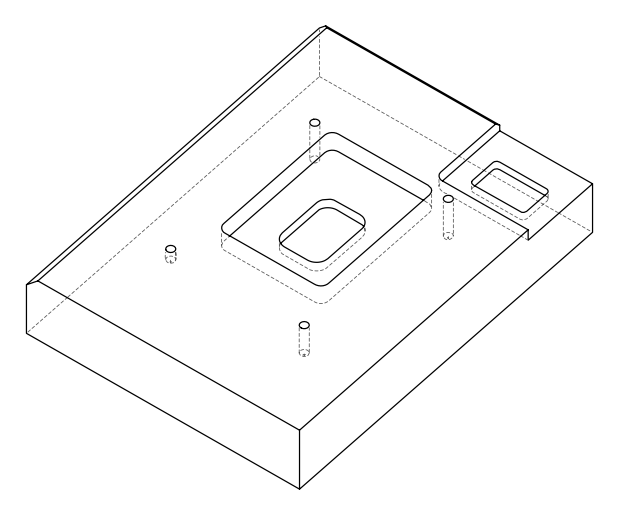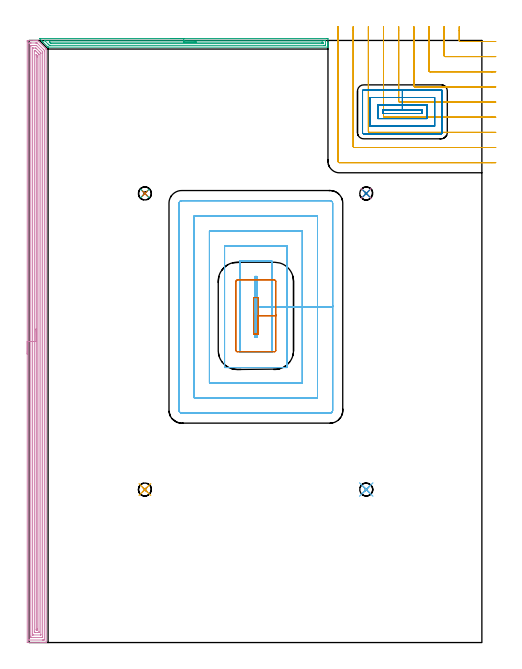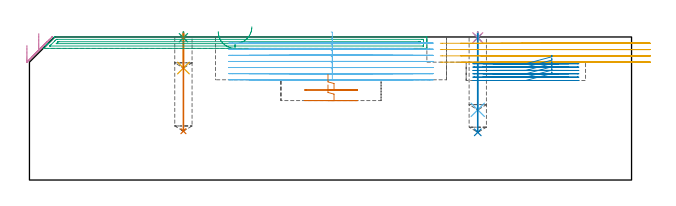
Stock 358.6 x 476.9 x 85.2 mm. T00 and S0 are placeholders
(PLAN: 14 operations, 5 tool changes, 78.4 min)
(1 SPOT_DRILL | STEP1POCKET | NXT0321_9005460120000 | 0.03 min | 1 mm3)
(2 SPOT_DRILL_1 | STEP1POCKET_1 | NXT0321_9005460120000 | 0.03 min | 1 mm3)
(3 SPOT_DRILL_2 | STEP1POCKET_2 | NXT0321_9005460120000 | 0.03 min | 1 mm3)
(4 SPOT_DRILL_3 | STEP1POCKET_3 | NXT0321_9005460120000 | 0.03 min | 1 mm3)
(5 DRILL_BLIND_HOLE_INTO_CENTER | STEP1POCKET | UGT0301_216 | 0.08 min | 1361 mm3)
(6 DRILL_BLIND_HOLE_INTO_CENTER_1 | STEP1POCKET_1 | UGT0301_216 | 0.18 min | 3424 mm3)
(7 DRILL_BLIND_HOLE_INTO_CENTER_2 | STEP1POCKET_2 | UGT0301_216 | 0.23 min | 4476 mm3)
(8 DRILL_BLIND_HOLE_INTO_CENTER_3 | STEP1POCKET_3 | UGT0301_216 | 0.24 min | 4535 mm3)
(9 AREA_MILL | FG_CHAMFER_SURFACE | UGT0205_001 | 5.59 min | 5482 mm3)
(10 AREA_MILL_1 | FG_CHAMFER_SURFACE_1 | UGT0205_001 | 23.04 min | 53444 mm3)
(11 MILL_CORNER_NOTCH_RECTANGULAR | CORNER_NOTCH_RECTANGULAR | UGT0201_008 | Follow Part, ap 4, ae 75% | 10.74 min | 191273 mm3)
(12 MILL_RECTANGULAR_POCKET | POCKET_RECTANGULAR_STRAIGHT | UGT0201_008 | Follow Part, ap 4, ae 75% | 30.09 min | 644226 mm3)
(13 MILL_RECTANGULAR_POCKET_1 | POCKET_RECTANGULAR_STRAIGHT_1 | UGT0201_006 | Follow Part, ap 7, ae 75% | 1.32 min | 60399 mm3)
(14 MILL_RECTANGULAR_POCKET_2 | POCKET_RECTANGULAR_STRAIGHT_2 | NXT0201_009 | Follow Part, ap 2, ae 75% | 6.79 min | 32891 mm3)
(TOOL NXT0321_9005460120000 | NC Spot Drill, 142deg, 12mm, Carbide, Uncoated | D12 PA142 FL30 Z2)
(TOOL UGT0301_216 | Twist Drill 10.3 mm | D10.3 PA118 FL82 Z2)
(TOOL UGT0205_001 | Chamfer Mill 20 x 3 x 45 deg. | D20 FL50 Z2)
(TOOL UGT0201_008 | End Mill 16 mm | D16 FL32 Z4)
(TOOL UGT0201_006 | End Mill 28 mm | D28 FL25 Z2)
(TOOL NXT0201_009 | ENDMILL 8mm [2P460-0800-NA 1630] | D8 FL26 Z6)
(OP 1 SPOT_DRILL)
G17 G21 G94 G90
T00 M6
G54
G17 G0 G90 X91.7 Y121.2 S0 M3
G43 Z95.2 H0
G94 G81 G98 Z84.757 F250. R88.2
G80
M5
M2
(OP 2 SPOT_DRILL_1)
G17 G21 G94 G90
T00 M6
G54
G17 G0 G90 X267. Y121.2 S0 M3
G43 Z95.2 H0
G94 G81 G98 Z84.757 F250. R88.2
G80
M5
M2
(OP 3 SPOT_DRILL_2)
G17 G21 G94 G90
T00 M6
G54
G17 G0 G90 X91.7 Y355.7 S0 M3
G43 Z95.2 H0
G94 G81 G98 Z84.757 F250. R88.2
G80
M5
M2
(OP 4 SPOT_DRILL_3)
G17 G21 G94 G90
T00 M6
G54
G17 G0 G90 X267. Y355.7 S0 M3
G43 Z95.2 H0
G94 G81 G98 Z84.757 F250. R88.2
G80
M5
M2
(OP 5 DRILL_BLIND_HOLE_INTO_CENTER)
G17 G21 G94 G90
T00 M6
G54
G17 G0 G90 X91.7 Y121.2 S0 M3
G43 Z95.2 H0
G94 G81 G98 Z66.7 F250. R87.2
G80
M5
M2
(OP 6 DRILL_BLIND_HOLE_INTO_CENTER_1)
G17 G21 G94 G90
T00 M6
G54
G17 G0 G90 X267. Y121.2 S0 M3
G43 Z95.2 H0
G94 G81 G98 Z41.8 F250. R87.2
G80
M5
M2
(OP 7 DRILL_BLIND_HOLE_INTO_CENTER_2)
G17 G21 G94 G90
T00 M6
G54
G17 G0 G90 X91.7 Y355.7 S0 M3
G43 Z95.2 H0
G94 G81 G98 Z29.1 F250. R87.2
G80
M5
M2
(OP 8 DRILL_BLIND_HOLE_INTO_CENTER_3)
G17 G21 G94 G90
T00 M6
G54
G17 G0 G90 X267. Y355.7 S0 M3
G43 Z95.2 H0
G94 G81 G98 Z28.4 F250. R87.2
G80
M5
M2
(OP 9 AREA_MILL)
G17 G21 G94 G90
T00 M6
G54
G17 G0 G90 X112.45 Y478.4 S1061 M3
G43 Z95.2 H0
Z88.4
G94 G1 X112.488 Z87.528 F250.
X112.602 Z86.664
X112.791 Z85.812
X113.053 Z84.98
X113.387 Z84.174
X113.79 Z83.4
X114.258 Z82.664
X114.789 Z81.972
X115.379 Z81.329
X116.022 Z80.74
X116.714 Z80.209
X117.45 Z79.74
X118.224 Z79.337
X119.03 Z79.003
X119.862 Z78.741
X120.713 Z78.552
X121.578 Z78.438
X122.45 Z78.4
X236.109
X236.455 Y478.397 Z78.401
X236.69 Y478.392 Z78.404
X236.7 Y478.058 Z78.738
Y475.437 Z81.358
Y474.848 Z81.949
Y474.563 Z82.234
Y473.975 Z82.822
Y473.69 Z83.106
Y473.119 Z83.68
Y472.816 Z83.983
Y471.823 Z84.976
X236.698 Y471.71 Z85.082
X236.69 Y471.602 Z85.188
X236.554 Y471.6 Z85.2
X15.031
X15.005 Y471.606 Z85.192
X14.985 Y471.615 Z85.183
X14.895 Y471.704 Z85.095
X14.657 Y471.942 Z84.856
X11.298 Y475.3 Z81.497
X11.161 Y475.437 Z81.359
X11.02 Y475.579 Z81.219
X10.87 Y475.729 Z81.069
X10.724 Y475.874 Z80.922
X10.574 Y476.025 Z80.773
X10.442 Y476.157 Z80.641
X10.287 Y476.31 Z80.484
X10.128 Y476.471 Z80.327
X10.014 Y476.585 Z80.213
X9.85 Y476.747 Z80.047
X9.683 Y476.916 Z79.882
X8.208 Y478.392 Z78.406
X8.304 Y478.399 Z78.401
X8.345 Y478.4 Z78.4
X122.45
Y476.986 Z79.814
X234.326 Y476.985 Z79.815
X234.53 Y476.984 Z79.816
X234.66 Y476.98 Z79.82
X234.686 Y476.979 Z79.821
X234.691 Y476.964 Z79.836
X234.695 Y476.942 Z79.858
X234.699 Y476.818 Z79.982
X234.7 Y473.323 Z83.477
X234.699 Y473.201 Z83.599
X234.695 Y473.103 Z83.697
X234.69 Y473.039 Z83.761
X234.684 Y473.02 Z83.78
X234.669
X234.326 Y473.016 Z83.784
X234.123 Y473.014 Z83.786
X233.434
X16.612
X16.267 Y473.017 Z83.783
X16.096 Y473.019 Z83.781
X16.056 Y473.021 Z83.779
X16.012 Y473.049 Z83.751
X15.923 Y473.131 Z83.669
X15.361 Y473.69 Z83.11
X15.031 Y474.018 Z82.782
X12.74 Y476.31 Z80.49
X12.357 Y476.696 Z80.104
X12.126 Y476.935 Z79.865
X12.09 Y476.979 Z79.821
X12.168 Y476.981 Z79.819
X12.357 Y476.984 Z79.816
X12.56 Y476.985 Z79.815
X122.45 Y476.986 Z79.814
Y475.572 Z81.228
X231.651 Y475.571 Z81.229
X232.407 Y475.57 Z81.23
X232.543 Y475.568 Z81.232
X232.671 Y475.565 Z81.235
X232.69 Y475.437 Z81.363
X232.696 Y475.287 Z81.513
X232.699 Y474.563 Z82.237
X232.697 Y474.486 Z82.314
X232.693 Y474.448 Z82.352
X232.69 Y474.435 Z82.365
X232.676 Y474.433 Z82.367
X232.543 Y474.431 Z82.369
X231.789 Y474.429 Z82.372
X231.651 Y474.428
X17.568 Y474.429 Z82.371
X17.293 Y474.432 Z82.368
X17.111 Y474.435 Z82.365
X17.07 Y474.44 Z82.36
X17.058 Y474.448 Z82.352
X17.032 Y474.47 Z82.33
X16.936 Y474.563 Z82.237
X16.814 Y474.685 Z82.115
X16.069 Y475.437 Z81.363
X15.966 Y475.545 Z81.255
X15.951 Y475.565 Z81.235
X16.081 Y475.567 Z81.233
X16.264 Y475.57 Z81.23
X16.539 Y475.571 Z81.229
X16.677 Y475.572 Z81.228
X122.45
X123.322 Z81.267
X124.186 Z81.38
X125.038 Z81.569
X125.87 Z81.832
X126.676 Z82.165
X127.45 Z82.568
X128.186 Z83.037
X128.878 Z83.568
X129.521 Z84.157
X130.11 Z84.801
X130.641 Z85.493
X131.11 Z86.228
X131.513 Z87.002
X131.847 Z87.808
X132.109 Z88.64
X132.298 Z89.492
X132.412 Z90.357
X132.45 Z91.228
G0 Z95.2
M5
M2
(OP 10 AREA_MILL_1)
G17 G21 G94 G90
T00 M6
G54
G17 G0 G90 X-1.5 Y228.45 S1061 M3
G43 Z95.2 H0
Z80.2
G94 G1 Y228.488 Z79.328 F250.
Y228.602 Z78.463
Y228.791 Z77.612
Y229.053 Z76.78
Y229.387 Z75.974
Y229.79 Z75.2
Y230.259 Z74.464
Y230.79 Z73.772
Y231.379 Z73.129
Y232.022 Z72.54
Y232.714 Z72.008
Y233.45 Z71.54
Y234.224 Z71.137
Y235.03 Z70.803
Y235.862 Z70.541
Y236.714 Z70.352
Y237.579 Z70.238
Y238.45 Z70.2
Y475.834
X-1.499 Y476.272 Z70.201
X-1.495 Y476.723 Z70.203
X-1.492 Y476.89 Z70.206
X-1.051 Y476.9 Z70.647
X3.356 Z75.051
X4.762 Z76.458
X5.119 Z76.814
X5.833 Z77.532
X6.524 Z78.224
X6.703 Z78.395
X6.853 Y476.748 Z78.552
X6.881 Y476.719 Z78.581
X13.491 Y470.11 Z85.189
X13.496 Y470.103 Z85.194
X13.497 Y470.098 Z85.195
X13.5 Y470.013 Z85.2
Y0.181
X13.497 Y0.007 Z85.188
Y0.006 Z85.187
X13.136 Y0. Z84.836
X12.883 Z84.583
X12.169 Z83.864
X10.931 Z82.628
X9.525 Z81.221
X-1.314 Y0.001 Z70.384
X-1.492 Y0.01 Z70.206
X-1.499 Y0.189 Z70.199
X-1.5 Y238.45 Z70.2
X-0.086 Z71.614
X-0.085 Y474.399 Z71.615
X-0.084 Y474.484 Z71.616
X-0.079 Y474.879 Z71.621
X0.308 Y474.894 Z72.008
X0.712 Y474.898 Z72.412
X1.183 Y474.9 Z72.883
X1.593 Z73.293
X5.119 Z76.819
X5.59 Z77.29
X6. Y474.897 Z77.7
X6.137 Y474.894 Z77.837
X6.244 Y474.89 Z77.944
X6.327 Y474.811 Z78.027
X6.665 Y474.484 Z78.365
X11.288 Y469.862 Z82.988
X12.025 Y469.119 Z83.725
X12.075 Y469.064 Z83.775
X12.079 Y469.017 Z83.779
X12.082 Y468.917 Z83.782
X12.085 Y468.715 Z83.785
X12.086 Y468.31 Z83.786
X12.085 Y2.501 Z83.785
X12.084 Y2.416 Z83.784
X12.079 Y2.021 Z83.779
X11.692 Y2.006 Z83.392
X11.288 Y2.002 Z82.988
X10.817 Y2. Z82.517
X10.407 Z82.107
X0.014 Y2.001 Z71.714
X-0.02 Y2.002 Z71.68
X-0.055 Y2.006 Z71.645
X-0.078 Y2.009 Z71.622
X-0.079 Y2.037 Z71.621
X-0.085 Y2.331 Z71.615
X-0.086 Y238.45 Z71.614
X1.328 Z73.028
X1.329 Y472.07 Z73.029
X1.331 Y472.696 Z73.031
X1.333 Y472.83 Z73.033
X1.335 Y472.888 Z73.035
X1.397 Y472.895 Z73.097
X1.593 Y472.897 Z73.293
X2.273 Y472.9 Z73.973
X4.036 Z75.736
X4.918 Z76.618
X5.119 Y472.898 Z76.819
X5.808 Y472.89 Z77.508
X6. Y472.701 Z77.7
X10.475 Y468.225 Z82.175
X10.544 Y468.15 Z82.244
X10.665 Y468.019 Z82.365
X10.667 Y467.961 Z82.367
X10.671 Y467.331 Z82.371
Y467.063
Y4.83
X10.669 Y4.204 Z82.369
X10.667 Y4.07 Z82.367
X10.665 Y4.012 Z82.365
X10.603 Y4.005 Z82.303
X10.407 Y4.003 Z82.107
X9.727 Y4. Z81.427
X1.794 Z73.494
X1.593 Y4.003 Z73.293
X1.392 Y4.008 Z73.092
X1.34 Y4.01 Z73.04
X1.335 Y4.045 Z73.035
X1.332 Y4.115 Z73.032
X1.33 Y4.204 Z73.03
X1.329 Y4.473 Z73.029
X1.328 Y5.098 Z73.028
Y238.45
X2.743 Z74.443
Y470.635
X2.745 Y470.843 Z74.445
X2.747 Y470.878 Z74.447
X2.749 Y470.889 Z74.449
X2.756 Y470.892 Z74.456
X2.81 Y470.897 Z74.51
X2.919 Y470.899 Z74.619
X3.356 Y470.9 Z75.056
X5.126 Z76.826
X5.342 Y470.89 Z77.042
X5.766 Y470.478 Z77.466
X6. Y470.25 Z77.7
X8.026 Y468.225 Z79.726
X8.644 Y467.607 Z80.344
X8.917 Y467.331 Z80.617
X9.2 Y467.039 Z80.9
X9.251 Y466.976 Z80.951
X9.253 Y466.942 Z80.953
X9.255 Y466.865 Z80.955
X9.257 Y466.709 Z80.957
Y6.265
X9.255 Y6.057 Z80.955
X9.253 Y6.022 Z80.953
X9.25 Y6.011 Z80.95
X9.244 Y6.008 Z80.944
X9.19 Y6.003 Z80.89
X9.081 Y6.001 Z80.781
X3.356 Y6. Z75.056
X2.919 Y6.003 Z74.619
X2.811 Y6.006 Z74.511
X2.759 Y6.01 Z74.459
X2.749 Y6.018 Z74.449
X2.747 Y6.036 Z74.447
X2.745 Y6.14 Z74.445
X2.743 Y6.615 Z74.443
Y6.887
Y238.45
X4.157 Z75.857
Y468.389
X4.159 Y468.552 Z75.859
X4.164 Y468.874 Z75.864
X4.178 Y468.891 Z75.878
X4.196 Y468.894 Z75.896
X4.237 Y468.897 Z75.937
X4.455 Y468.899 Z76.155
X4.786 Y468.893 Z76.486
X4.868 Y468.89 Z76.568
X4.912 Y468.877 Z76.612
X4.966 Y468.827 Z76.666
X5.119 Y468.68 Z76.819
X5.576 Y468.225 Z77.276
X6. Y467.802 Z77.7
X6.881 Y466.921 Z78.581
X7.364 Y466.437 Z79.064
X7.763 Y466.036 Z79.463
X7.82 Y465.973 Z79.52
X7.832 Y465.958 Z79.532
X7.836 Y465.896 Z79.536
X7.84 Y465.788 Z79.54
X7.843 Y465.625 Z79.543
Y465.543
Y8.511
X7.841 Y8.348 Z79.541
X7.836 Y8.026 Z79.536
X7.822 Y8.009 Z79.522
X7.804 Y8.006 Z79.504
X7.763 Y8.003 Z79.463
X7.546 Y8. Z79.246
X6.881 Z78.581
X4.902 Z76.602
X4.237 Y8.003 Z75.937
X4.193 Y8.005 Z75.893
X4.171 Y8.009 Z75.871
X4.164 Y8.015 Z75.864
X4.162 Y8.103 Z75.862
X4.158 Y8.43 Z75.858
X4.157 Y8.756 Z75.857
Y238.45
X5.571 Z77.271
Y465.084
X5.574 Y465.543 Z77.274
X5.576 Y465.729 Z77.276
X5.577 Y465.754 Z77.277
X5.637 Y465.703 Z77.337
X5.806 Y465.543 Z77.506
X6. Y465.349 Z77.7
X6.345 Y464.995 Z78.045
X6.422 Y464.905 Z78.122
X6.425 Y464.794 Z78.125
X6.427 Y464.649 Z78.127
X6.429 Y464.214 Z78.129
Y463.755
Y10.922
X6.427 Y10.463 Z78.127
X6.423 Y10.034 Z78.123
X6.421 Y10.01 Z78.121
X6.399 Y10.007 Z78.099
X6.342 Y10.003 Z78.042
X6.228 Y10.001 Z77.928
X6. Y10. Z77.7
X5.574 Y10.001 Z77.274
X5.572 Y10.002 Z77.272
Y10.003
X5.571 Y238.45 Z77.271
Y239.322 Z77.309
Y240.187 Z77.423
Y241.038 Z77.612
Y241.87 Z77.874
Y242.676 Z78.208
Y243.45 Z78.611
Y244.186 Z79.08
Y244.878 Z79.611
Y245.521 Z80.2
Y246.111 Z80.843
Y246.642 Z81.535
Y247.11 Z82.271
Y247.513 Z83.045
Y247.847 Z83.851
Y248.109 Z84.683
Y248.298 Z85.535
Y248.412 Z86.399
Y248.45 Z87.271
G0 Z95.2
M5
M2
(OP 11 MILL_CORNER_NOTCH_RECTANGULAR)
G17 G21 G94 G90
T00 M6
G54
G17 G0 G90 X340.7 Y487.9 S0 M3
G43 Z95.2 H0
Z81.45
G94 G1 Y484.9 F250.
Y476.893 F500.
G3 X341.493 Y476.1 R0.8
G1 X366.6
X369.6 F250.
G0 Z95.2
X328.7 Y487.9
Z81.45
G1 Y484.9
Y464.893 F500.
G3 X329.493 Y464.1 R0.8
G1 X366.6
X369.6 F250.
G0 Z95.2
X316.7 Y487.9
Z81.45
G1 Y484.9
Y452.894 F500.
G3 X317.494 Y452.1 R0.8
G1 X366.6
X369.6 F250.
G0 Z95.2
X304.7 Y487.9
Z81.45
G1 Y484.9
Y440.894 F500.
G3 X305.494 Y440.1 R0.8
G1 X366.6
X369.6 F250.
G0 Z95.2
X292.7 Y487.9
Z81.45
G1 Y484.9
Y428.895 F500.
G3 X293.495 Y428.1 R0.8
G1 X366.6
X369.6 F250.
G0 Z95.2
X280.7 Y487.9
Z81.45
G1 Y484.9
Y416.895 F500.
G3 X281.495 Y416.1 R0.8
G1 X366.6
X369.6 F250.
G0 Z95.2
X268.7 Y487.9
Z81.45
G1 Y484.9
Y404.895 F500.
G3 X269.495 Y404.1 R0.8
G1 X366.6
X369.6 F250.
G0 Z95.2
X256.7 Y487.9
Z81.45
G1 Y484.9
Y392.895 F500.
G3 X257.495 Y392.1 R0.8
G1 X366.6
X369.6 F250.
G0 Z95.2
X244.7 Y487.9
Z81.45
G1 Y484.9
Y381.2 F500.
G3 X245.8 Y380.1 R1.1
G1 X366.6
X369.6 F250.
G0 Z95.2
X340.7 Y487.9
Z77.7
G1 Y484.9
Y476.893 F500.
G3 X341.493 Y476.1 R0.8
G1 X366.6
X369.6 F250.
G0 Z95.2
X328.7 Y487.9
Z77.7
G1 Y484.9
Y464.893 F500.
G3 X329.493 Y464.1 R0.8
G1 X366.6
X369.6 F250.
G0 Z95.2
X316.7 Y487.9
Z77.7
G1 Y484.9
Y452.894 F500.
G3 X317.494 Y452.1 R0.8
G1 X366.6
X369.6 F250.
G0 Z95.2
X304.7 Y487.9
Z77.7
G1 Y484.9
Y440.894 F500.
G3 X305.494 Y440.1 R0.8
G1 X366.6
X369.6 F250.
G0 Z95.2
X292.7 Y487.9
Z77.7
G1 Y484.9
Y428.895 F500.
G3 X293.495 Y428.1 R0.8
G1 X366.6
X369.6 F250.
G0 Z95.2
X280.7 Y487.9
Z77.7
G1 Y484.9
Y416.895 F500.
G3 X281.495 Y416.1 R0.8
G1 X366.6
X369.6 F250.
G0 Z95.2
X268.7 Y487.9
Z77.7
G1 Y484.9
Y404.895 F500.
G3 X269.495 Y404.1 R0.8
G1 X366.6
X369.6 F250.
G0 Z95.2
X256.7 Y487.9
Z77.7
G1 Y484.9
Y392.895 F500.
G3 X257.495 Y392.1 R0.8
G1 X366.6
X369.6 F250.
G0 Z95.2
X244.7 Y487.9
Z77.7
G1 Y484.9
Y381.2 F500.
G3 X245.8 Y380.1 R1.1
G1 X366.6
X369.6 F250.
G0 Z95.2
X340.7 Y487.9
Z73.95
G1 Y484.9
Y476.893 F500.
G3 X341.493 Y476.1 R0.8
G1 X366.6
X369.6 F250.
G0 Z95.2
X328.7 Y487.9
Z73.95
G1 Y484.9
Y464.893 F500.
G3 X329.493 Y464.1 R0.8
G1 X366.6
X369.6 F250.
G0 Z95.2
X316.7 Y487.9
Z73.95
G1 Y484.9
Y452.894 F500.
G3 X317.494 Y452.1 R0.8
G1 X366.6
X369.6 F250.
G0 Z95.2
X304.7 Y487.9
Z73.95
G1 Y484.9
Y440.894 F500.
G3 X305.494 Y440.1 R0.8
G1 X366.6
X369.6 F250.
G0 Z95.2
X292.7 Y487.9
Z73.95
G1 Y484.9
Y428.895 F500.
G3 X293.495 Y428.1 R0.8
G1 X366.6
X369.6 F250.
G0 Z95.2
X280.7 Y487.9
Z73.95
G1 Y484.9
Y416.895 F500.
G3 X281.495 Y416.1 R0.8
G1 X366.6
X369.6 F250.
G0 Z95.2
X268.7 Y487.9
Z73.95
G1 Y484.9
Y404.895 F500.
G3 X269.495 Y404.1 R0.8
G1 X366.6
X369.6 F250.
G0 Z95.2
X256.7 Y487.9
Z73.95
G1 Y484.9
Y392.895 F500.
G3 X257.495 Y392.1 R0.8
G1 X366.6
X369.6 F250.
G0 Z95.2
X244.7 Y487.9
Z73.95
G1 Y484.9
Y381.2 F500.
G3 X245.8 Y380.1 R1.1
G1 X366.6
X369.6 F250.
G0 Z95.2
X340.7 Y487.9
Z70.2
G1 Y484.9
Y476.893 F500.
G3 X341.493 Y476.1 R0.8
G1 X366.6
X369.6 F250.
G0 Z95.2
X328.7 Y487.9
Z70.2
G1 Y484.9
Y464.893 F500.
G3 X329.493 Y464.1 R0.8
G1 X366.6
X369.6 F250.
G0 Z95.2
X316.7 Y487.9
Z70.2
G1 Y484.9
Y452.894 F500.
G3 X317.494 Y452.1 R0.8
G1 X366.6
X369.6 F250.
G0 Z95.2
X304.7 Y487.9
Z70.2
G1 Y484.9
Y440.894 F500.
G3 X305.494 Y440.1 R0.8
G1 X366.6
X369.6 F250.
G0 Z95.2
X292.7 Y487.9
Z70.2
G1 Y484.9
Y428.895 F500.
G3 X293.495 Y428.1 R0.8
G1 X366.6
X369.6 F250.
G0 Z95.2
X280.7 Y487.9
Z70.2
G1 Y484.9
Y416.895 F500.
G3 X281.495 Y416.1 R0.8
G1 X366.6
X369.6 F250.
G0 Z95.2
X268.7 Y487.9
Z70.2
G1 Y484.9
Y404.895 F500.
G3 X269.495 Y404.1 R0.8
G1 X366.6
X369.6 F250.
G0 Z95.2
X256.7 Y487.9
Z70.2
G1 Y484.9
Y392.895 F500.
G3 X257.495 Y392.1 R0.8
G1 X366.6
X369.6 F250.
G0 Z95.2
X244.7 Y487.9
Z70.2
G1 Y484.9
Y381.2 F500.
G3 X245.8 Y380.1 R1.1
G1 X366.6
X369.6 F250.
G0 Z95.2
M5
M2
(OP 12 MILL_RECTANGULAR_POCKET)
G17 G21 G94 G90
T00 M6
G54
G17 G0 G90 X179.709 Y241.8 S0 M3
G43 Z95.2 H0
Z88.2
G94 G1 X180.4 Z88.015 F250.
Y265.9 Z81.557
Y290. F500.
X178.8
Y241.8
X180.4
Y265.9
X192.4
Y302.
X166.8
Y229.8
X192.4
Y265.9
X204.4
Y314.
X154.8
Y217.8
X204.4
Y265.9
X216.4
Y326.
X142.8
Y205.8
X216.4
Y265.9
X228.4
Y338.
X130.8
Y193.8
X228.4
Y265.9
X240.4
Y348.
G3 X238.4 Y350. R2.
G1 X120.8
G3 X118.8 Y348. R2.
G1 Y183.8
G3 X120.8 Y181.8 R2.
G1 X238.4
G3 X240.4 Y183.8 R2.
G1 Y265.9
Y266.9
G0 X179.709 Y241.8 Z84.557
G1 X180.4 Z84.372 F250.
Y265.9 Z77.914
Y290. F500.
X178.8
Y241.8
X180.4
Y265.9
X192.4
Y302.
X166.8
Y229.8
X192.4
Y265.9
X204.4
Y314.
X154.8
Y217.8
X204.4
Y265.9
X216.4
Y326.
X142.8
Y205.8
X216.4
Y265.9
X228.4
Y338.
X130.8
Y193.8
X228.4
Y265.9
X240.4
Y348.
G3 X238.4 Y350. R2.
G1 X120.8
G3 X118.8 Y348. R2.
G1 Y183.8
G3 X120.8 Y181.8 R2.
G1 X238.4
G3 X240.4 Y183.8 R2.
G1 Y265.9
Y266.9
G0 X179.709 Y241.8 Z80.914
G1 X180.4 Z80.729 F250.
Y265.9 Z74.271
Y290. F500.
X178.8
Y241.8
X180.4
Y265.9
X192.4
Y302.
X166.8
Y229.8
X192.4
Y265.9
X204.4
Y314.
X154.8
Y217.8
X204.4
Y265.9
X216.4
Y326.
X142.8
Y205.8
X216.4
Y265.9
X228.4
Y338.
X130.8
Y193.8
X228.4
Y265.9
X240.4
Y348.
G3 X238.4 Y350. R2.
G1 X120.8
G3 X118.8 Y348. R2.
G1 Y183.8
G3 X120.8 Y181.8 R2.
G1 X238.4
G3 X240.4 Y183.8 R2.
G1 Y265.9
Y266.9
G0 X179.709 Y241.8 Z77.271
G1 X180.4 Z77.086 F250.
Y265.9 Z70.629
Y290. F500.
X178.8
Y241.8
X180.4
Y265.9
X192.4
Y302.
X166.8
Y229.8
X192.4
Y265.9
X204.4
Y314.
X154.8
Y217.8
X204.4
Y265.9
X216.4
Y326.
X142.8
Y205.8
X216.4
Y265.9
X228.4
Y338.
X130.8
Y193.8
X228.4
Y265.9
X240.4
Y348.
G3 X238.4 Y350. R2.
G1 X120.8
G3 X118.8 Y348. R2.
G1 Y183.8
G3 X120.8 Y181.8 R2.
G1 X238.4
G3 X240.4 Y183.8 R2.
G1 Y265.9
Y266.9
G0 X179.709 Y241.8 Z73.629
G1 X180.4 Z73.443 F250.
Y265.9 Z66.986
Y290. F500.
X178.8
Y241.8
X180.4
Y265.9
X192.4
Y302.
X166.8
Y229.8
X192.4
Y265.9
X204.4
Y314.
X154.8
Y217.8
X204.4
Y265.9
X216.4
Y326.
X142.8
Y205.8
X216.4
Y265.9
X228.4
Y338.
X130.8
Y193.8
X228.4
Y265.9
X240.4
Y348.
G3 X238.4 Y350. R2.
G1 X120.8
G3 X118.8 Y348. R2.
G1 Y183.8
G3 X120.8 Y181.8 R2.
G1 X238.4
G3 X240.4 Y183.8 R2.
G1 Y265.9
Y266.9
G0 X179.709 Y241.8 Z69.986
G1 X180.4 Z69.8 F250.
Y265.9 Z63.343
Y290. F500.
X178.8
Y241.8
X180.4
Y265.9
X192.4
Y302.
X166.8
Y229.8
X192.4
Y265.9
X204.4
Y314.
X154.8
Y217.8
X204.4
Y265.9
X216.4
Y326.
X142.8
Y205.8
X216.4
Y265.9
X228.4
Y338.
X130.8
Y193.8
X228.4
Y265.9
X240.4
Y348.
G3 X238.4 Y350. R2.
G1 X120.8
G3 X118.8 Y348. R2.
G1 Y183.8
G3 X120.8 Y181.8 R2.
G1 X238.4
G3 X240.4 Y183.8 R2.
G1 Y265.9
Y266.9
G0 X179.709 Y241.8 Z66.343
G1 X180.4 Z66.158 F250.
Y265.9 Z59.7
Y290. F500.
X178.8
Y241.8
X180.4
Y265.9
X192.4
Y302.
X166.8
Y229.8
X192.4
Y265.9
X204.4
Y314.
X154.8
Y217.8
X204.4
Y265.9
X216.4
Y326.
X142.8
Y205.8
X216.4
Y265.9
X228.4
Y338.
X130.8
Y193.8
X228.4
Y265.9
X240.4
Y348.
G3 X238.4 Y350. R2.
G1 X120.8
G3 X118.8 Y348. R2.
G1 Y183.8
G3 X120.8 Y181.8 R2.
G1 X238.4
G3 X240.4 Y183.8 R2.
G1 Y265.9
Y266.9
G0 Z95.2
M5
M2
(OP 13 MILL_RECTANGULAR_POCKET_1)
G17 G21 G94 G90
T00 M6
G54
G17 G0 G90 X177.8 Y261.02 S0 M3
G43 Z95.2 H0
Z62.933
G94 G1 Y244.3 Z58.453 F250.
X181.4 Z57.489
Y258.75 Z53.617
Y273.2 F500.
X177.8
Y244.3
X181.4
Y258.75
X195.4
Y286.2
G3 X194.4 Y287.2 R1.
G1 X164.8
G3 X163.8 Y286.2 R1.
G1 Y231.3
G3 X164.8 Y230.3 R1.
G1 X194.4
G3 X195.4 Y231.3 R1.
G1 Y258.75
Y259.75
G0 X177.8 Y261.02 Z56.617
G1 Y244.3 Z52.136 F250.
X181.4 Z51.172
Y258.75 Z47.3
Y273.2 F500.
X177.8
Y244.3
X181.4
Y258.75
X195.4
Y286.2
G3 X194.4 Y287.2 R1.
G1 X164.8
G3 X163.8 Y286.2 R1.
G1 Y231.3
G3 X164.8 Y230.3 R1.
G1 X194.4
G3 X195.4 Y231.3 R1.
G1 Y258.75
Y259.75
G0 Z95.2
M5
M2
(OP 14 MILL_RECTANGULAR_POCKET_2)
G17 G21 G94 G90
T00 M6
G54
G17 G0 G90 X310.818 Y419. S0 M3
G43 Z95.2 H1
Z74.254
G94 G1 X311.2 Z74.152 F250.
Y421.7 Z73.428
X295.65 Z69.261
X280.1 F500.
Y419.
X311.2
Y421.7
X295.65
Y425.7
X276.1
Y415.
X315.2
Y425.7
X295.65
Y431.7
X270.1
Y409.
X321.2
Y431.7
X295.65
Y437.7
X264.9
G3 X264.1 Y436.9 R0.8
G1 Y403.8
G3 X264.9 Y403. R0.8
G1 X326.4
G3 X327.2 Y403.8 R0.8
G1 Y436.9
G3 X326.4 Y437.7 R0.8
G1 X295.65
X294.65
G0 X310.818 Y419. Z72.261
G1 X311.2 Z72.159 F250.
Y421.7 Z71.436
X295.65 Z67.269
X280.1 F500.
Y419.
X311.2
Y421.7
X295.65
Y425.7
X276.1
Y415.
X315.2
Y425.7
X295.65
Y431.7
X270.1
Y409.
X321.2
Y431.7
X295.65
Y437.7
X264.9
G3 X264.1 Y436.9 R0.8
G1 Y403.8
G3 X264.9 Y403. R0.8
G1 X326.4
G3 X327.2 Y403.8 R0.8
G1 Y436.9
G3 X326.4 Y437.7 R0.8
G1 X295.65
X294.65
G0 X310.818 Y419. Z70.269
G1 X311.2 Z70.167 F250.
Y421.7 Z69.444
X295.65 Z65.277
X280.1 F500.
Y419.
X311.2
Y421.7
X295.65
Y425.7
X276.1
Y415.
X315.2
Y425.7
X295.65
Y431.7
X270.1
Y409.
X321.2
Y431.7
X295.65
Y437.7
X264.9
G3 X264.1 Y436.9 R0.8
G1 Y403.8
G3 X264.9 Y403. R0.8
G1 X326.4
G3 X327.2 Y403.8 R0.8
G1 Y436.9
G3 X326.4 Y437.7 R0.8
G1 X295.65
X294.65
G0 X310.818 Y419. Z68.277
G1 X311.2 Z68.175 F250.
Y421.7 Z67.451
X295.65 Z63.285
X280.1 F500.
Y419.
X311.2
Y421.7
X295.65
Y425.7
X276.1
Y415.
X315.2
Y425.7
X295.65
Y431.7
X270.1
Y409.
X321.2
Y431.7
X295.65
Y437.7
X264.9
G3 X264.1 Y436.9 R0.8
G1 Y403.8
G3 X264.9 Y403. R0.8
G1 X326.4
G3 X327.2 Y403.8 R0.8
G1 Y436.9
G3 X326.4 Y437.7 R0.8
G1 X295.65
X294.65
G0 X310.818 Y419. Z66.285
G1 X311.2 Z66.182 F250.
Y421.7 Z65.459
X295.65 Z61.292
X280.1 F500.
Y419.
X311.2
Y421.7
X295.65
Y425.7
X276.1
Y415.
X315.2
Y425.7
X295.65
Y431.7
X270.1
Y409.
X321.2
Y431.7
X295.65
Y437.7
X264.9
G3 X264.1 Y436.9 R0.8
G1 Y403.8
G3 X264.9 Y403. R0.8
G1 X326.4
G3 X327.2 Y403.8 R0.8
G1 Y436.9
G3 X326.4 Y437.7 R0.8
G1 X295.65
X294.65
G0 X310.818 Y419. Z64.292
G1 X311.2 Z64.19 F250.
Y421.7 Z63.467
X295.65 Z59.3
X280.1 F500.
Y419.
X311.2
Y421.7
X295.65
Y425.7
X276.1
Y415.
X315.2
Y425.7
X295.65
Y431.7
X270.1
Y409.
X321.2
Y431.7
X295.65
Y437.7
X264.9
G3 X264.1 Y436.9 R0.8
G1 Y403.8
G3 X264.9 Y403. R0.8
G1 X326.4
G3 X327.2 Y403.8 R0.8
G1 Y436.9
G3 X326.4 Y437.7 R0.8
G1 X295.65
X294.65
G0 Z95.2
M5
M2
